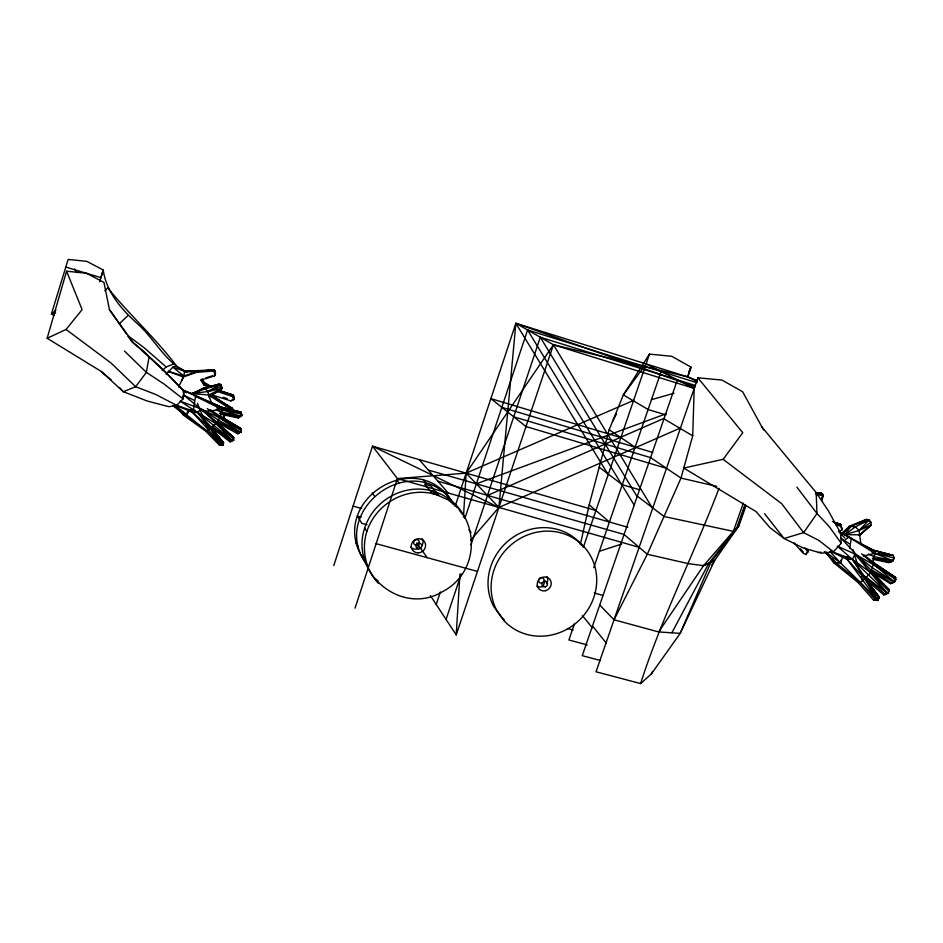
<?xml version="1.0" encoding="UTF-8"?>
<svg xmlns="http://www.w3.org/2000/svg" width="943" height="943" viewBox="0 0 943 943"><rect width="100%" height="100%" fill="white"/><g stroke="black" fill="none" stroke-linecap="round" stroke-linejoin="round"><path stroke-width="1.41" d="M232.815 440.593L233.664 440.192L233.687 437.587L217.468 422.523L183.602 395.082L183.154 390.154L222.583 407.741L241.16 412.268L241.915 415.439L238.237 417.949L220.45 414.142M746.09 505.519L738.923 525.805L714.676 560.354L680.198 633.366L658.662 631.951L614.046 619.787L647.299 554.248L680.987 478.089L692.716 435.819L694.189 388.433L646.108 363.915L623.358 394.905L609.178 429.725L589.21 504.788L580.31 544.689M838.445 531.168L841.887 530.084L841.015 525.003L832.504 521.479M841.887 530.084L841.015 525.003L834.355 522.74M821.931 497.067L821.966 500.757L823.18 494.745L821.105 492.883L816.862 493.024M823.121 496.089L820.787 494.839L821.105 492.883L816.721 493.224M793.947 542.803L803.212 553.376L806.218 554.531L806.3 553.152M806.218 554.531L808.045 551.054L806.489 548.743M430.373 595.587L456.212 634.851L459.948 574.122M463.437 517.2L466.148 473.138L553.423 344.737L687.683 376.882L697.089 380.489M825.915 552.185L833.506 562.582L858.012 582.444L873.489 600.007L877.874 600.432L847.262 559.47L847.498 556.676M470.746 540.091L498.906 507.44L515.868 323.308L687.683 376.882L697.549 381.774M177.308 407.529L183.413 415.12L205.739 431.175L219.413 445.084L222.678 445.379L192.513 412.409L192.808 409.568M205.739 431.175C215.299 426.649 221.357 418.197 222.583 407.741L183.154 390.154L186.62 392.807M878.181 598.239L877.874 600.432L873.489 600.007M101.172 371.389L123.321 391.71L147.308 401.046L168.903 406.704L176.706 405.349L183.036 398.936L184.156 391.251L165.944 372.638L133.034 342.321L109.435 309.622L103.966 282.428L86.438 273.222L66.564 271.207L47.15 338.266L100.453 370.953L111.239 379.946M833.506 562.582L840.649 563.042L841.073 560.201L840.649 563.042L877.214 599.064L879.3 597.273L852.354 559.293L837.254 546.138L855.183 554.142L895.579 577.434L895.85 579.58L894.471 582.031L890.369 583.693L871.273 571.729M178.545 387.054L183.909 376.057L184.639 371.247L176.082 366.167L172.852 367.157L166.121 374.253M848.264 556.653L847.804 559.458L846.849 556.747M849.667 548.237L851.281 538.418L839.011 531.64M149.029 357.149L146.365 372.344L135.674 386.724L123.321 391.71L119.502 387.561M364.67 528.033C349.547 572.66 401.246 616.581 442.515 591.662C485.669 569.289 478.726 504.529 432.754 491.091A54.529 51.782 -36.9 0 0 364.67 528.033L366.815 531.557C361.299 549.345 365.354 569.442 378.143 583.139M207.578 386.901L203.7 384.862L200.965 380.135L214.544 375.915L215.487 373.228L214.167 369.821L184.639 371.247L172.852 367.157L183.909 376.057L198.808 370.847M217.774 422.676L237.707 433.768L241.314 431.753L241.337 428.853L219.731 417.914L200.835 408.814L180.137 401.152L197.558 412.515L211.373 427.273L223.597 442.915L221.357 444.141L206.576 430.762L186.926 415.026L187.798 410.936M870.802 569.772L894.471 582.031L895.579 577.434L872.758 561.922L863.988 554.897M849.301 543.734L840.861 538.005L888.943 589.528L888.212 592.758L883.709 594.927L866.087 579.474M172.993 405.608L184.227 414.696L186.926 415.026L187.893 410.735M841.25 533.856L849.289 526.324L855.442 526.795L859.026 530.496L860.947 544.182L872.228 550.028L893.398 555.486L894.07 557.973L892.986 560.802L888.907 562.7L873.442 559.423M822.037 499.413L823.18 494.745L820.858 493.495L816.52 493.708M99.628 281.792L103.235 270.004L86.791 261.341L68.155 259.431L51.382 314.09L53.987 315.41M100.936 277.643L103.235 270.004C106.205 291.705 121.435 309.41 137.265 323.543C151.788 336.356 161.524 354.709 176.73 366.238C155.795 338.301 129.592 315.045 107.785 287.863L104.873 290.845M224.399 414.225L223.939 417.961L224.399 414.225L223.703 414.837M188.883 409.781L186.926 415.026L174.797 404.759L192.513 412.409L197.558 412.515L200.835 408.814L233.192 438.86L233.664 440.192L232.025 440.452L213.766 425.434L211.043 427.238L223.432 442.962L222.678 445.379L220.261 444.695L206.576 430.762L184.227 414.696L181.457 411.525M333.798 565.529L372.509 446.169L595.929 510.505M858.012 582.444L862.656 580.947L870.672 572.59L873.301 564.527L872.758 561.922L874.951 553.411L874.385 550.736L839.034 531.699M355.063 608.129L397.416 478.572L372.509 446.169L432.967 475.472L419.258 459.642M825.832 552.126L840.649 563.042L842.877 556.229M416.004 545.761L416.9 543.062M417.608 548.06L419.399 542.614M455.139 506.332L515.868 323.308L695.25 386.842M436.22 604.475L440.369 591.992M464.84 518.509L527.585 329.991L696.853 382.693M446.063 619.433L461.268 573.91M470.934 544.948L540.304 337.252L695.156 385.392M456.212 634.851L553.423 344.737L515.868 323.308L608.2 474.635M543.18 586.133L545.007 580.747M583.34 547.294L649.468 354.108L671.817 356.301L690.971 367.122L687.683 376.882L690.971 367.122L688.649 372.19M574.57 623.476L568.888 640.002L587.241 644.918M593.76 567.603L661.126 371.577M677.404 379.876L582.255 655.668L600.479 660.513M763.535 429.914L742.636 391.758L722.02 380.088L697.879 377.789L596.023 671.793L640.592 683.569L651.271 674.033L680.198 633.366L710.928 562.134L738.923 525.805M640.592 683.569C662.033 616.663 694.142 553.954 719.026 488.321M743.332 503.079L733.348 531.357L703.572 565.635L658.662 631.951M745.324 505.33L737.626 527.172L733.348 531.357L664.061 516.505L637.291 496.148M744.958 504.717L736.683 528.033L708.912 563.148L671.864 632.812M232.343 408.944L211.939 395.082L211.562 395.589L210.984 396.543L231.789 409.91L232.343 408.944L211.562 395.589L232.567 408.437L232.662 410.5M181.528 380.866L183.307 377L196.462 372.379L212.67 371.094L214.532 372.084L214.544 375.915M210.984 396.543L211.821 394.846L230.835 400.893L233.829 399.62L234.394 398.665L233.463 395.188L218.965 390.19M651.271 674.033L652.568 671.416M612.514 421.521L616.51 413.883M861.584 553.824L894.471 582.031L871.98 567.521L855.183 554.142L852.354 559.293L847.262 559.47L830.418 551.231M182.211 397.51L183.602 395.082L193.975 400.221M233.829 399.62L232.52 396.59L233.463 395.188L218.658 390.602M230.835 400.893L234.394 398.665L233.074 395.636L218.576 390.697M711.635 565.376L714.676 560.354L703.572 565.635L688.343 563.655L647.299 554.248L624.066 534.469L437.953 481.236M214.532 372.084L215.122 371.141L214.167 369.821L197.052 371.436L184.639 371.247L184.109 371.931M212.67 371.094L214.167 369.821M203.7 384.862L204.289 383.919L202.745 378.85M200.965 380.135L201.543 379.192M196.462 372.379L197.052 371.436L213.248 370.151L215.122 371.141L215.487 373.228M649.468 354.108L623.358 394.905L648.089 409.498L665.911 414.932M870.754 569.878L892.255 583.352L895.85 579.58L873.301 564.527M761.779 426.825L816.202 492.6L828.402 510.894L840.461 532.748L841.262 543.286L833.459 551.785L821.659 553.199L803.377 548.036L784.116 538.5L770.089 527.774L756.062 511.589L683.769 468.07L723.116 459.324L742.766 432.731L697.879 377.789M47.15 338.266L66.069 329.461L82.112 309.61L66.564 271.207M194.895 410.17L193.044 412.421L191.877 409.804M453.442 503.503C416.217 442.668 323.484 503.833 365.2 561.639M448.856 496.996C405.172 451.002 328.294 514.513 367.287 565.305M893.327 559.364L890.781 562.334L872.499 558.445M239.534 412.35L241.16 412.268L241.102 414.06L239.086 417.537L219.919 413.423L221.24 412.008L240.241 416.24L241.915 415.439L240.394 411.926L218.316 406.598M207.26 408.543L239.781 432.236L217.373 421.556L238.567 433.356L240.936 430.362L241.337 428.853L219.212 415.698L240.748 428.582L241.314 431.753L239.781 432.236L218.658 420.201L217.468 422.523M859.262 535.471L871.084 525.051L870.919 522.316L869.057 519.947L859.026 530.496L844.963 534.657L839.518 532.701M162.231 370.67L166.168 366.921L173.005 364.316M119.16 323.885L128.059 315.492M842.087 534.386L851.14 525.911L866.605 519.357L869.057 519.947L855.442 526.795L844.963 534.657L874.951 553.411L892.986 560.802L894.07 557.973L872.169 552.551M890.369 583.693L892.066 582.149M859.356 535.376L871.084 525.051L859.026 530.496L870.919 522.316L868.621 520.418M871.084 525.051L859.757 534.834L844.963 534.657L851.14 525.911L869.057 519.947M55.861 310.282L51.382 314.09L55.613 313.029M176.141 405.219L197.558 412.515L216.1 423.737L232.025 440.452L211.833 426.613L211.008 427.026L230.033 441.819L232.025 440.452L233.687 437.587L225.389 430.043M238.237 417.949L241.915 415.439L241.102 414.06L216.878 408.107M883.709 594.927L885.453 593.701M845.6 539.514L849.124 537.133L846.897 536.579M209.275 396.366L221.888 388.363L221.004 385.015L219.106 384.119L203.158 388.316L191.783 393.608L182.895 390.543M197.264 391.899L203.158 388.316L220.344 384.438L221.499 386.194L207.814 391.545L191.783 393.608L195.543 396.26L222.348 409.651L240.241 416.24L219.919 413.423M237.707 433.768L241.314 431.753L240.936 430.362L219.731 417.914M208.497 396.862L221.275 389.659L221.888 388.363L221.004 385.015L219.106 384.119L202.332 388.752L205.421 388.775L220.344 384.438L207.814 391.545L211.161 402.461M220.167 385.463L221.004 385.015L221.275 389.659L220.438 390.107M183.413 415.12L184.227 414.696M710.928 562.134L703.572 565.635M239.899 428.982L241.337 428.853L219.212 415.698M232.379 437.776L233.687 437.587L216.1 423.737M219.413 445.084L221.357 444.141L210.195 428.322L197.558 412.515L213.766 425.434M230.033 441.819L233.664 440.192M487.472 495.452L664.131 418.338M633.625 400.374L466.148 473.138L433.474 475.72L498.906 507.44L680.492 427.969M849.289 526.324L866.605 519.357M476.368 483.842L666.112 413.777M599.371 551.301L621.484 544.099M205.621 377.919L212.411 375.809M651.472 399.655L674.068 393.243M223.432 442.962L211.043 427.238M867.619 526.984L869.47 526.571M863.517 555.957L874.951 553.411L893.398 555.486L872.228 550.028L893.398 555.486M815.471 493.696L821.105 492.883M818.406 552.563L821.153 552.185M198.902 411.867L193.044 412.421L195.543 396.26L222.583 407.741M203.299 411.454L222.348 409.651L241.16 412.268L221.805 407.4M816.449 495.063L820.787 494.839M186.667 372.049L184.639 371.247L191.394 371.919M872.558 558.327L892.986 560.802L873.583 556.488L868.397 553.954M878.322 597.143L879.3 597.273L877.874 600.432L878.841 598.062L865.002 579.002L852.354 559.293L830.488 551.113M821.553 494.368L823.18 494.745M716.704 486.34L680.987 478.089L650.587 457.614L513.735 416.806M222.395 408.178L228.112 409.568M230.964 410.264L236.681 411.655M567.568 628.521L573.085 630.007M833.789 522.375L840.519 524.214L841.934 528.705M376.139 543.663L477.453 571.446M219.943 391.439L233.463 395.188M361.228 517.118L357.35 516.045L361.806 523.341L367.051 524.791M594.314 593.029L602.789 595.375M353.071 506.108L361.57 508.477M639.154 547.317L397.416 478.572L433.202 475.744L448.125 493M428.652 470.156L627.838 527.29M639.189 489.665L622.25 484.714L599.17 467.162M184.639 371.247L187.303 372.025M666.512 468.329L526.005 426.566L490.879 398.63L620.883 437.611M501.841 407.352L652.733 452.463M65.869 267.105L101.007 277.666M183.909 376.057L168.149 371.33L183.307 377M694.189 388.433L553.423 344.737L652.603 508.466M833.612 522.057L840.519 524.214M223.255 397.345L227.322 398.641M891.394 575.206L895.579 577.434L873.041 562.759M835.628 524.567L840.967 526.371M218.01 391.651L232.52 396.59M216.053 409.863L221.24 412.008M432.754 491.091L435.43 494.309L448.102 499.825L458.699 508.442M211.444 387.196L204.289 383.919L210.749 387.314M860.947 544.182L874.385 550.736M176.706 405.349L155.583 394.41L135.674 386.724L111.121 363.09L66.069 329.461M176.082 366.167L186.431 371.766M222.642 402.649L232.567 408.437M663.955 418.857L692.716 435.819M224.351 419.694L226.744 421.12M229.137 422.558L231.53 423.985M202.615 381.396L211.291 386.595M211.244 402.39L217.255 406.044M200.835 408.814L218.658 420.201M210.206 409.745L219.955 416.04M203.558 382.799L205.998 384.379M609.178 429.725L635.134 447.206M873.1 562.865L879.194 566.979M881.634 568.629L887.728 572.743M173.064 405.396L186.926 415.026M888.943 589.528L870.672 572.59L852.354 559.293L887.634 593.453L889.025 591.355L888.943 589.528L881.729 582.479M128.248 335.908L144.02 347.649L166.168 366.921M864.648 576.22L887.634 593.453L855.183 554.142M723.116 459.324L781.653 503.645L803.625 532.642L818.665 540.304L833.459 551.785M211.833 426.613L230.882 441.43M183.036 398.936L164.07 384.049L146.365 372.344L124.405 350.985M375.915 579.238L378.049 580.912M824.288 551.655L835.357 562.205L859.875 582.09L875.363 599.677L877.214 599.064L865.002 579.002L845.506 557.502M589.21 504.788L609.437 522.009M865.745 577.187L885.583 594.585L888.212 592.758L889.025 591.355L870.672 572.59M189.602 409.498L210.195 428.322L223.597 442.915L222.678 445.379L222.737 443.399L210.195 428.322M223.302 428.157L217.079 422.488L233.227 437.375M184.156 391.251L160.145 366.815L142.193 349.947L132.161 342.156L127.953 336.132M840.873 534.033L844.952 538.017M599.724 605.029L614.046 619.787M466.148 473.138L498.906 507.44M830.076 551.631L840.649 563.042M800.524 548.838L803.306 552.009M468.836 529.813L471.04 532.43M832.669 558.987L835.357 562.205M423.643 480.14L426.177 483.181M592.51 625.975L606.337 643.161M582.42 615.567L592.334 627.861M764.632 513.794L784.116 538.5L803.625 532.642L816.98 513.511L816.202 492.6M865.002 579.002L879.3 597.273L870.766 586.063M215.087 371.094L215.122 374.972M396.543 479.751L398.877 482.804M796.882 487.13L816.98 513.511L829.203 526.559L841.262 543.286M807.408 550.158L808.045 551.054M455.846 505.13L457.402 507.334M458.958 509.55L462.058 513.97M446.169 493.849L453.736 504.623M417.03 543.239L427.167 557.655M109.435 309.622L126.268 333.728M372.226 492.906L374.371 496.065M804.85 547.812L807.962 552.433M74.544 269.038L76.937 272.633M540.304 337.252L637.114 496.666M527.585 329.991L634.309 505.307M355.971 542.838L357.998 546.362M363.232 555.521L365.365 559.246M233.133 396.249L234.394 398.665M197.476 403.298L208.203 429.76M852.932 549.451L859.273 569.996M861.395 576.845L862.656 580.947M893.823 576.857L894.801 581.018M224.245 414.72L224.505 416.983M846.955 556.712L847.262 559.47M192.325 409.663L192.513 412.409M540.08 577.929A2.876 2.688 -42.9 0 1 544.076 580.346M543.934 581.065A2.876 2.688 -42.9 0 1 541.824 583.022M541.093 583.116A2.876 2.688 -42.9 0 1 538.665 579.615M538.983 578.943A2.876 2.688 -42.9 0 1 539.467 578.377M547.011 576.609A7.202 6.731 -42.9 0 1 546.516 583.552M543.781 586.098A7.202 6.731 -42.9 0 1 536.815 586.074M583.104 546.692A54.034 50.474 -42.9 0 0 513.487 536.968A54.034 50.474 -42.9 0 0 493.484 606.066L501.122 616.852A54.034 50.474 -42.9 0 0 504.293 619.893M366.815 531.557A54.965 52.16 -36.9 0 1 435.43 494.309M422.275 538.701A7.273 6.907 -36.9 0 1 421.863 545.726M419.105 548.284A7.273 6.907 -36.9 0 1 410.57 547.105M221.888 388.363L208.933 394.987L191.783 393.608L205.421 388.775L207.814 391.545L221.888 388.363M438.566 495.193L432.283 493.413L424.621 484.136L430.762 485.881L438.566 495.193M504.305 621.013L496.607 610.156A54.446 50.828 -42.9 0 1 542.649 531.345A54.446 50.828 -42.9 0 1 592.298 601.351A54.446 50.828 -42.9 0 1 504.305 621.013M545.254 586.841A2.9 2.699 -42.9 0 0 546.846 582.173A2.9 2.699 -42.9 0 0 542.072 583.411A2.9 2.699 -42.9 0 0 545.254 586.841M545.537 590.707A7.261 6.778 -42.9 0 0 549.533 579.002A7.261 6.778 -42.9 0 0 537.557 582.102A7.261 6.778 -42.9 0 0 545.537 590.707M416.299 545.243A2.9 2.758 -36.9 0 0 419.01 541.058A2.9 2.758 -36.9 0 0 414.083 541.023A2.9 2.758 -36.9 0 0 416.299 545.243M418.798 548.814A2.923 2.77 -37 0 0 421.521 544.594A2.923 2.77 -37 0 0 416.558 544.559A2.923 2.77 -37 0 0 418.798 548.814M418.008 552.869A7.332 6.955 -36.9 0 0 424.857 542.272A7.332 6.955 -36.9 0 0 412.421 542.178A7.332 6.955 -36.9 0 0 418.008 552.869"/></g></svg>
